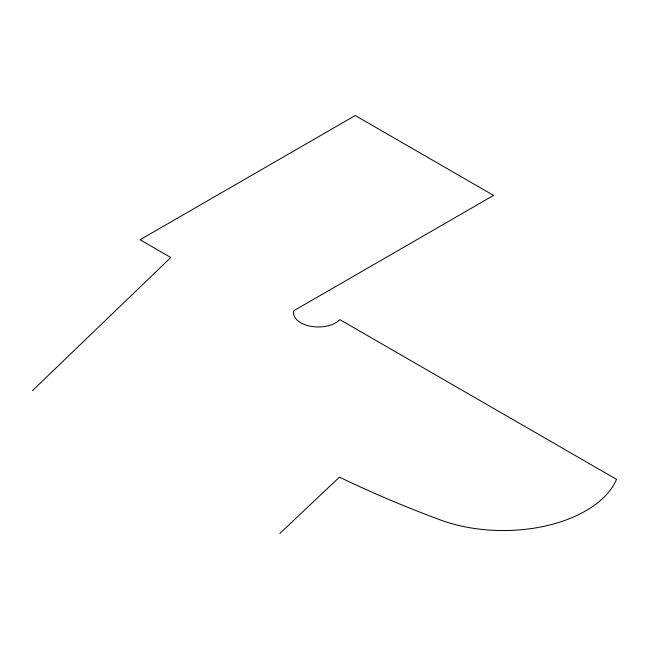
<?xml version="1.0" encoding="UTF-8"?>
<svg xmlns="http://www.w3.org/2000/svg" width="649" height="649" viewBox="0 0 649 649"><rect width="100%" height="100%" fill="white"/><g stroke="black" fill="none" stroke-linecap="round" stroke-linejoin="round"><path stroke-width="0.97" d="M32.45 390.641L170.792 257.523L140.046 239.773L355.238 115.53L493.581 195.398L293.762 310.766A24.735 14.278 0 0 0 310.449 326.228A24.735 14.278 0 0 0 339.873 319.641L616.55 479.384A116.715 67.382 0 0 1 440.144 519.849A1006.437 581.058 0 0 1 339.427 477.145L279.841 533.47"/></g></svg>
